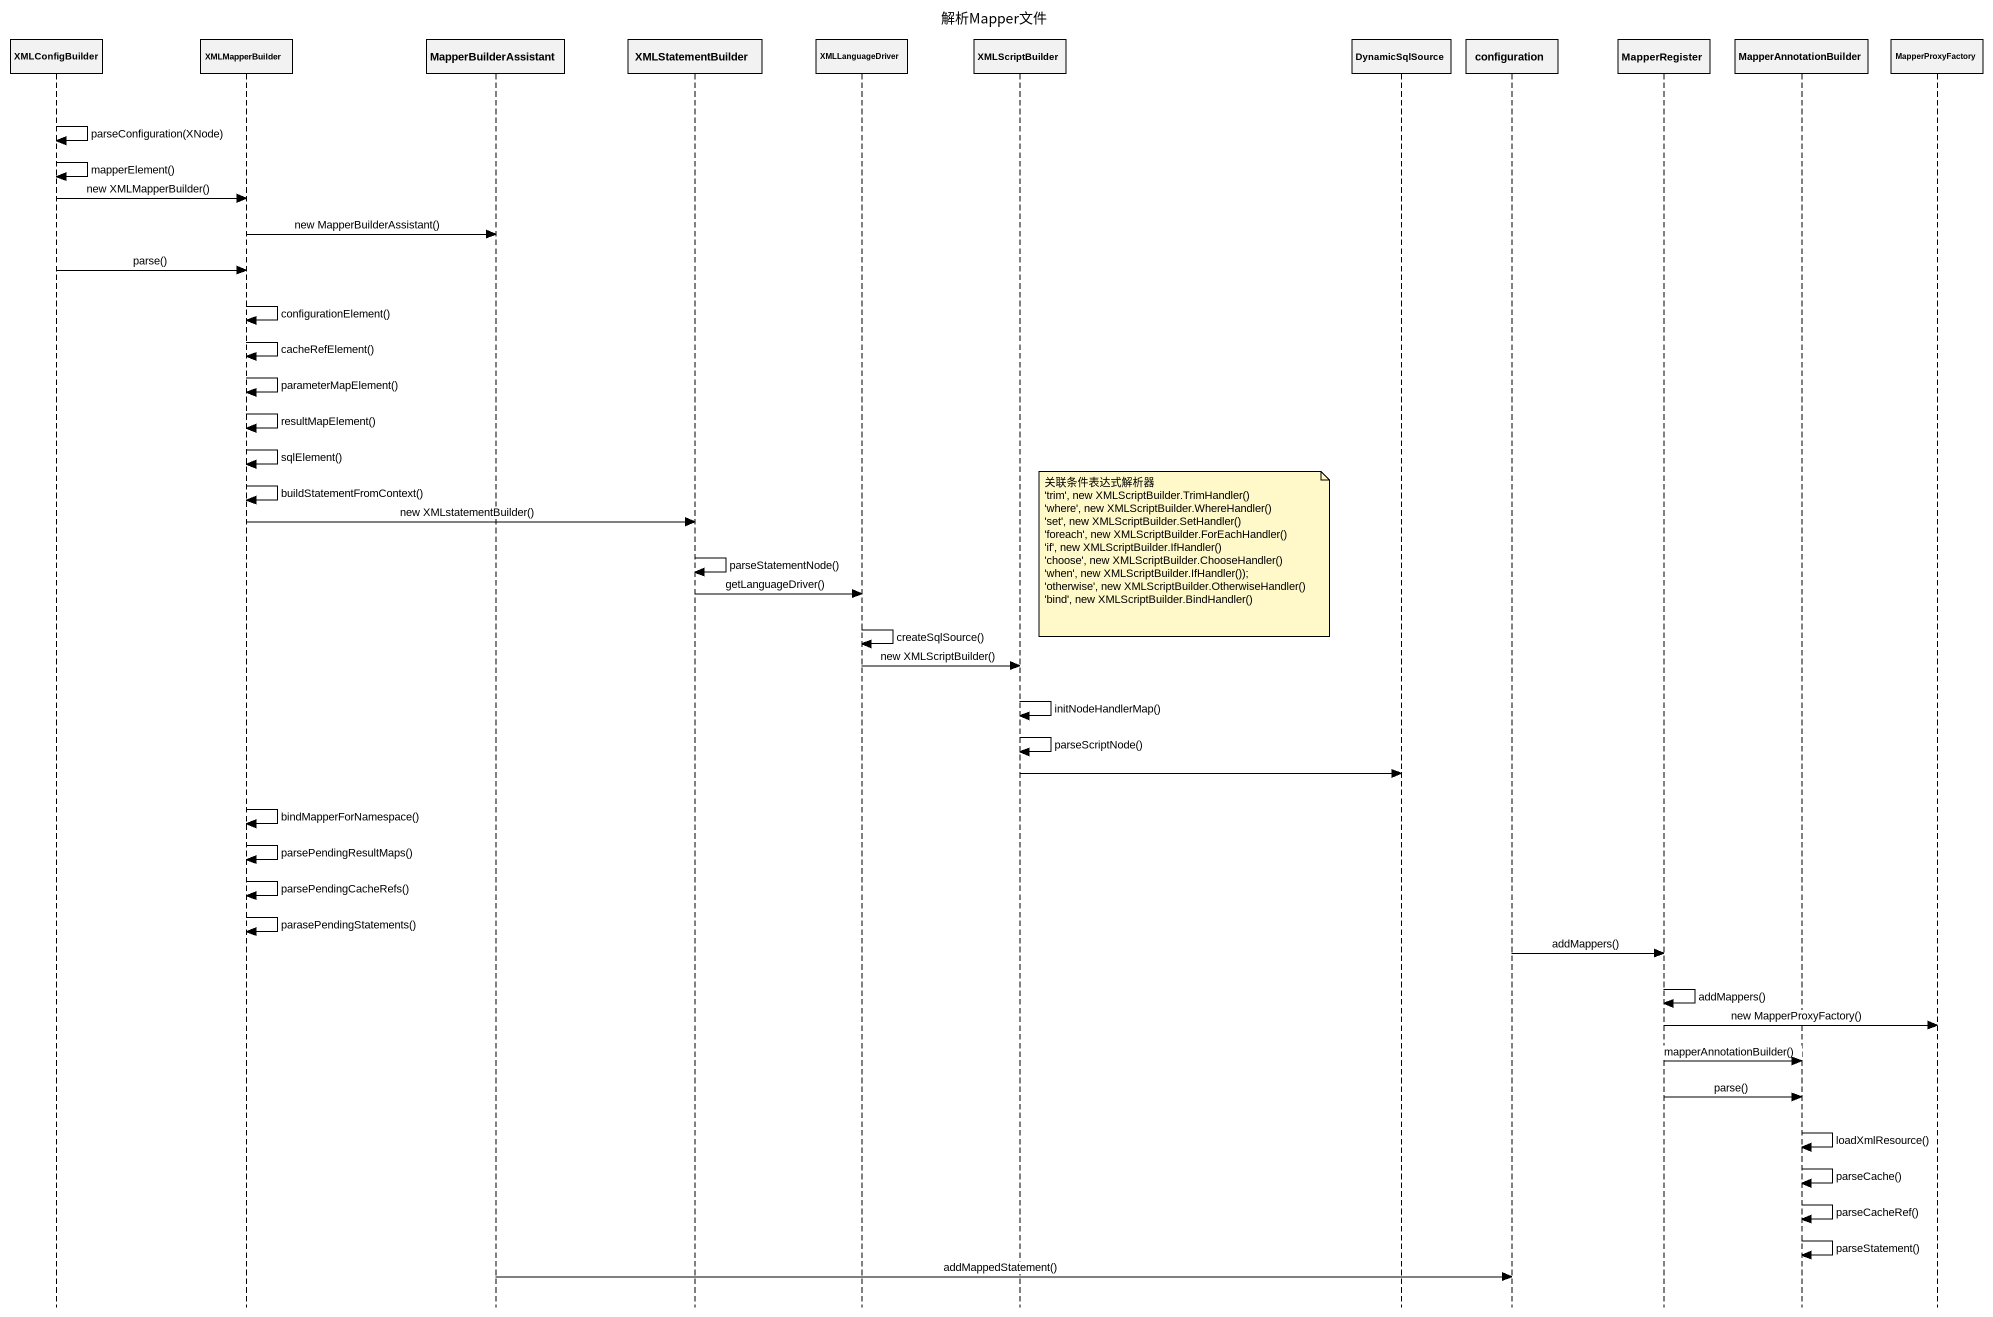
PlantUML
@startuml
title 解析Mapper文件
hide footbox
participant XMLConfigBuilder
participant XMLMapperBuilder
participant MapperBuilderAssistant
participant XMLStatementBuilder
participant XMLLanguageDriver
participant XMLScriptBuilder
participant DynamicSqlSource
participant configuration
participant MapperRegister
participant MapperAnnotationBuilder
participant MapperProxyFactory

XMLConfigBuilder -> XMLConfigBuilder : parseConfiguration(XNode)
XMLConfigBuilder -> XMLConfigBuilder : mapperElement()
XMLConfigBuilder -> XMLMapperBuilder : new XMLMapperBuilder()
XMLMapperBuilder -> MapperBuilderAssistant : new MapperBuilderAssistant()
XMLConfigBuilder -> XMLMapperBuilder : parse()
XMLMapperBuilder -> XMLMapperBuilder : configurationElement()
XMLMapperBuilder -> XMLMapperBuilder : cacheRefElement()
XMLMapperBuilder -> XMLMapperBuilder : parameterMapElement()
XMLMapperBuilder -> XMLMapperBuilder : resultMapElement()
XMLMapperBuilder -> XMLMapperBuilder : sqlElement()
XMLMapperBuilder -> XMLMapperBuilder : buildStatementFromContext()
XMLMapperBuilder -> XMLStatementBuilder : new XMLstatementBuilder()
note right of XMLScriptBuilder
  关联条件表达式解析器
  ~'trim', new XMLScriptBuilder.TrimHandler()
  ~'where', new XMLScriptBuilder.WhereHandler()
  ~'set', new XMLScriptBuilder.SetHandler()
  ~'foreach', new XMLScriptBuilder.ForEachHandler()
  ~'if', new XMLScriptBuilder.IfHandler()
  ~'choose', new XMLScriptBuilder.ChooseHandler()
  ~'when', new XMLScriptBuilder.IfHandler());
  ~'otherwise', new XMLScriptBuilder.OtherwiseHandler()
  ~'bind', new XMLScriptBuilder.BindHandler()
end note
XMLStatementBuilder -> XMLStatementBuilder : parseStatementNode()
XMLStatementBuilder -> XMLLanguageDriver : getLanguageDriver()
XMLLanguageDriver -> XMLLanguageDriver : createSqlSource()
XMLLanguageDriver -> XMLScriptBuilder : new XMLScriptBuilder()
XMLScriptBuilder -> XMLScriptBuilder : initNodeHandlerMap()
XMLScriptBuilder -> XMLScriptBuilder : parseScriptNode()
XMLScriptBuilder -> DynamicSqlSource
XMLMapperBuilder -> XMLMapperBuilder : bindMapperForNamespace()
XMLMapperBuilder -> XMLMapperBuilder : parsePendingResultMaps()
XMLMapperBuilder -> XMLMapperBuilder : parsePendingCacheRefs()
XMLMapperBuilder -> XMLMapperBuilder : parasePendingStatements()
configuration -> MapperRegister : addMappers()
MapperRegister -> MapperRegister : addMappers()
MapperRegister -> MapperProxyFactory : new MapperProxyFactory()
MapperRegister -> MapperAnnotationBuilder : mapperAnnotationBuilder()
MapperRegister -> MapperAnnotationBuilder : parse()
MapperAnnotationBuilder -> MapperAnnotationBuilder : loadXmlResource()
MapperAnnotationBuilder -> MapperAnnotationBuilder : parseCache()
MapperAnnotationBuilder -> MapperAnnotationBuilder : parseCacheRef()
MapperAnnotationBuilder -> MapperAnnotationBuilder : parseStatement()
MapperBuilderAssistant -> configuration : addMappedStatement()
@enduml
